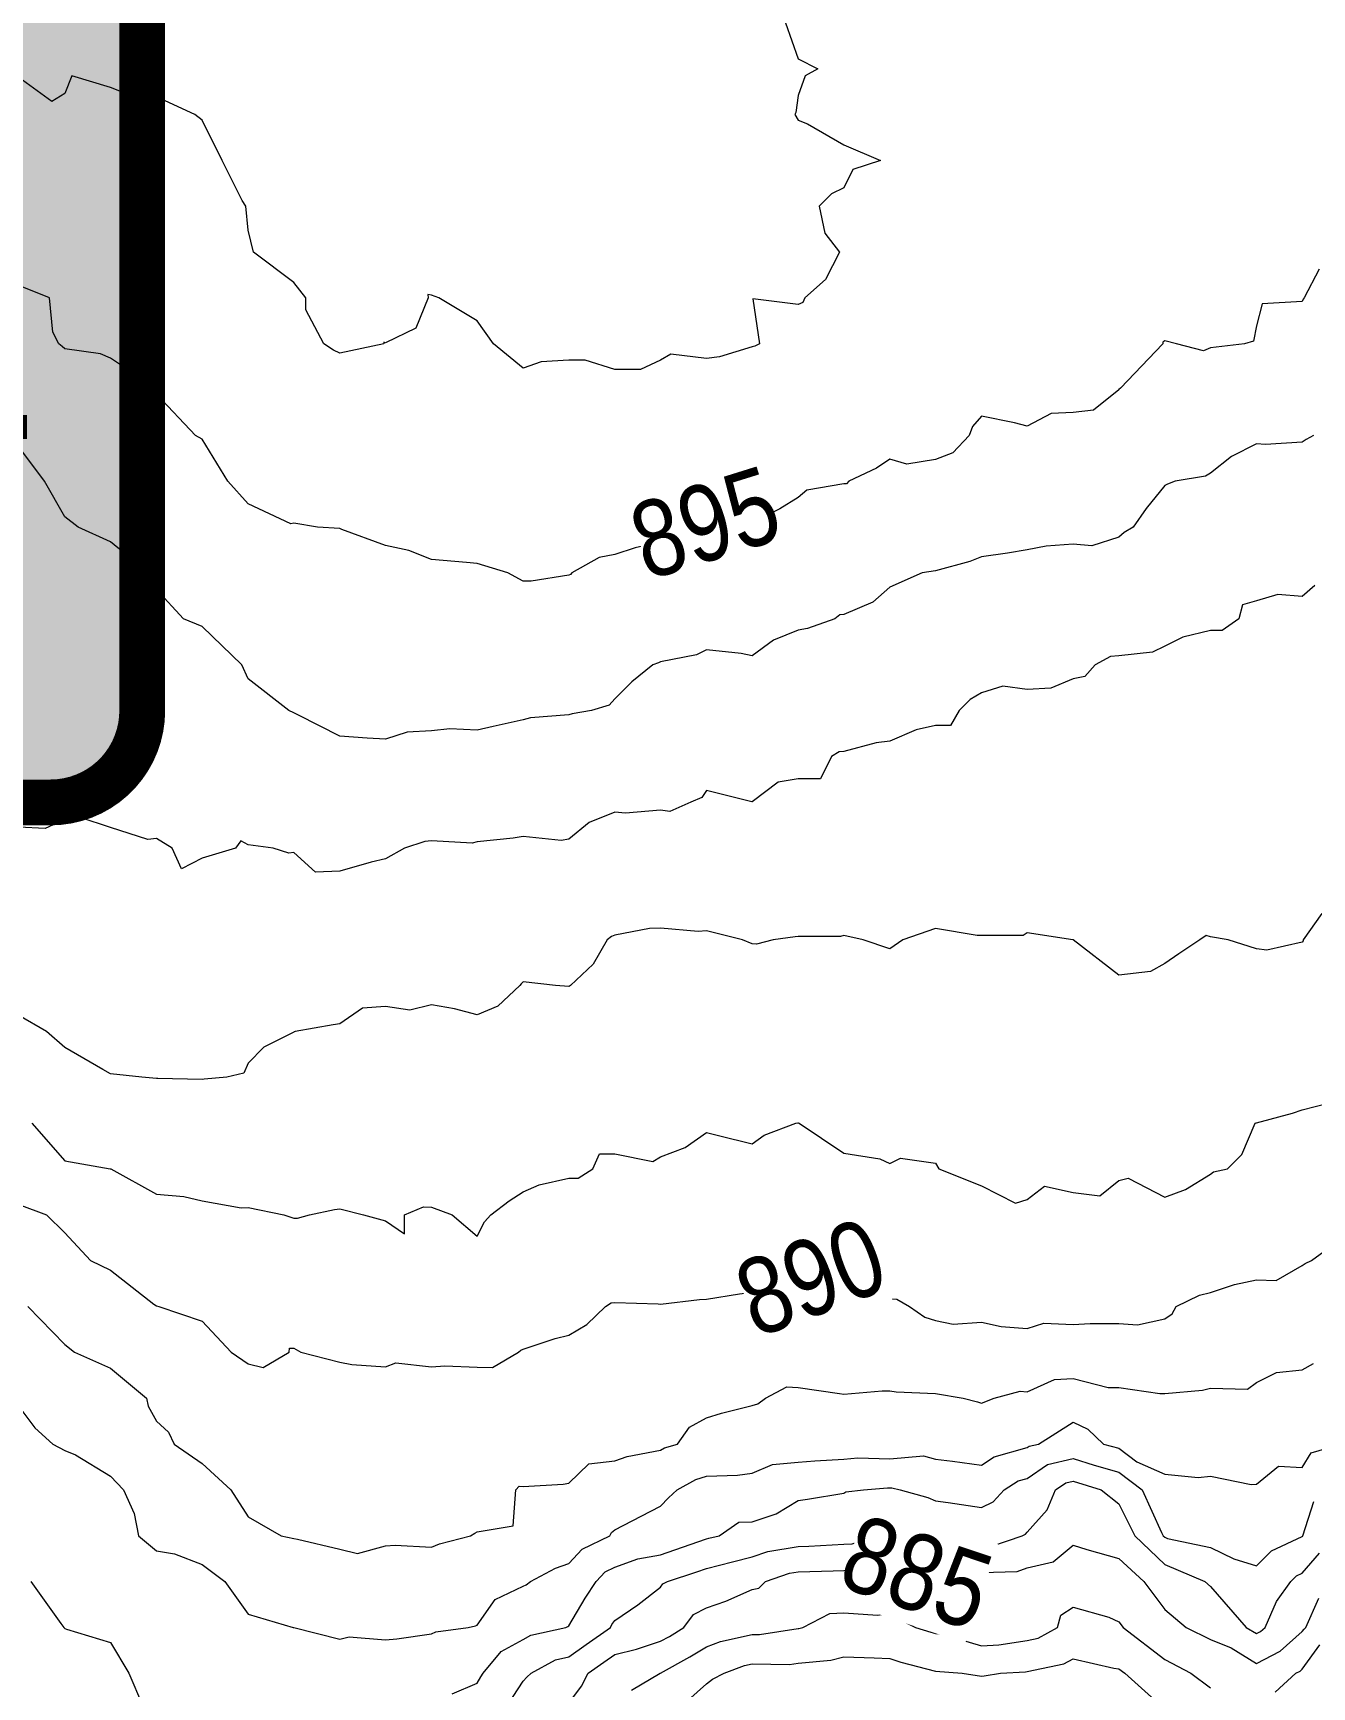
# Model space of a CAD drawing. Extents: x 537850 to 541798, y 6045627 to 6050132.
# Drawn here: x 540162.2 to 540245.9, y 6046808.1 to 6046916.4 of the extents above; entities that cross this region are included whole.
import ezdxf

# ---------------------------------------------------------------- set-up
doc = ezdxf.new("R2010")
doc.units = 0
doc.header["$LTSCALE"] = 5
doc.linetypes.add('DASHED2', pattern=[9.525, 6.35, -3.175])
doc.layers.add('Contour_Line_Intermediate', color=7, linetype='DASHED2', true_color=0xd9d9d9)
doc.layers.add('Contour_Line_Major', color=7, linetype='Continuous', true_color=0x6b6b6b)
doc.layers.add('L-MON', color=1, linetype='Continuous')
doc.styles.add('80', font='ARIALN.TTF', dxfattribs={"height": 10})
doc.styles.get("Standard").update_dxf_attribs({"font": 'ARIALN.TTF'})

# ---------------------------------------------------------------- blocks, each defined once
blk = doc.blocks.new('*U481')
h = blk.add_hatch(color=255)
edge = h.paths.add_edge_path()
edge.add_line((-104, -45.5), (104, -45.5))
edge.add_arc((104, -39.5), 6, 270, 360)
edge.add_line((110, -39.5), (110, 38))
edge.add_arc((104, 38), 6, 360, 450)
edge.add_line((104, 44), (-104, 44))
edge.add_arc((-104, 38), 6, 90, 180)
edge.add_line((-110, 38), (-110, -39.5))
edge.add_arc((-104, -39.5), 6, 180, 270)
at = {"color": 44, "flags": 128}
blk.add_lwpolyline([(-104, -45.5, 3, 3, 0), (104, -45.5, 3, 3, 0.414214), (110, -39.5, 3, 3, 0), (110, 38, 3, 0, 0.414214), (104, 44, 0, 0, 0), (-104, 44, 0, 0, 0.414214), (-110, 38, 0, 0, 0), (-110, -39.5, 0, 3, 0.414214)], format="xyseb", close=True, dxfattribs=at)
at = {"color": 44, "style": '80'}
blk.add_attdef('ENTER_TEXT_001', (-35.99, -5), '', height=10, dxfattribs=at)

msp = doc.modelspace()

# ---------------------------------------------------------------- linework, layer by layer
at = {"layer": 'Contour_Line_Intermediate', "linetype": 'Continuous', "lineweight": 13, "flags": 128}
for points, elevation in [([(540211.505, 6046917.026), (540212.315, 6046914.678), (540213.62, 6046914.026), (540212.791, 6046913.55), (540212.315, 6046912.263), (540212.175, 6046911.166), (540212.107, 6046911.026), (540212.315, 6046910.66), (540212.925, 6046910.416), (540215.315, 6046909.05), (540217.704, 6046908.026), (540215.912, 6046907.429), (540215.315, 6046906.235), (540214.509, 6046905.832), (540213.704, 6046905.026), (540214.078, 6046903.263), (540215.023, 6046902.027), (540214.12, 6046900.222), (540212.754, 6046899.027), (540212.623, 6046898.719), (540212.315, 6046898.587), (540209.365, 6046898.977), (540209.782, 6046896.027), (540209.477, 6046895.865), (540209.315, 6046895.823), (540207.179, 6046895.163), (540206.315, 6046895.073), (540203.988, 6046895.355), (540203.315, 6046894.961), (540202, 6046894.342), (540200.316, 6046894.342), (540198.382, 6046894.961), (540197.316, 6046894.961), (540195.505, 6046894.837), (540194.316, 6046894.428), (540192.386, 6046896.027), (540191.316, 6046897.525), (540188.814, 6046899.027), (540188.316, 6046899.213), (540188.081, 6046899.262), (540188.113, 6046899.027), (540187.303, 6046897.04), (540185.316, 6046896.09), (540185.206, 6046896.137), (540185.206, 6046896.027), (540182.316, 6046895.409), (540181.902, 6046895.613), (540181.284, 6046896.027), (540180.094, 6046898.249), (540180.094, 6046899.027), (540179.317, 6046900.038), (540176.665, 6046902.027), (540176.317, 6046903.47), (540176.176, 6046905.026), (540175.941, 6046905.402), (540174.629, 6046908.026), (540173.317, 6046910.651), (540172.827, 6046911.026), (540170.317, 6046912.179), (540169.356, 6046911.987), (540167.317, 6046912.803), (540164.78, 6046913.563), (540164.317, 6046912.407), (540163.474, 6046911.87), (540161.317, 6046913.449)], 895.957), ([(540246.059, 6046890.027), (540245.573, 6046889.768), (540245.313, 6046889.595), (540242.908, 6046889.432), (540242.314, 6046889.472), (540240.692, 6046888.649), (540239.314, 6046887.564), (540238.979, 6046887.362), (540236.995, 6046887.027), (540236.493, 6046886.848), (540236.314, 6046886.744), (540235.094, 6046885.247), (540234.241, 6046884.028), (540233.655, 6046883.686), (540233.314, 6046883.365), (540231.541, 6046882.8), (540230.314, 6046882.916), (540228.565, 6046882.777), (540227.314, 6046882.538), (540226.026, 6046882.316), (540224.314, 6046882.088), (540223.557, 6046881.785), (540221.315, 6046881.173), (540220.438, 6046881.028), (540218.315, 6046880.093), (540217.218, 6046879.125), (540215.315, 6046878.315), (540215.059, 6046878.284), (540214.724, 6046878.028), (540212.937, 6046877.406), (540212.315, 6046877.287), (540210.705, 6046876.638), (540209.315, 6046875.613), (540208.592, 6046875.751), (540206.315, 6046875.991), (540205.675, 6046875.668), (540203.315, 6046875.218), (540203.185, 6046875.158), (540202.809, 6046875.028), (540201.438, 6046873.906), (540200.316, 6046872.783), (540199.956, 6046872.388), (540198.805, 6046872.028), (540197.525, 6046871.818), (540197.316, 6046871.736), (540194.799, 6046871.545), (540194.316, 6046871.427), (540192.36, 6046870.984), (540191.316, 6046870.747), (540189.516, 6046870.828), (540188.316, 6046870.703), (540186.741, 6046870.604), (540185.316, 6046870.15), (540184.116, 6046870.228), (540182.316, 6046870.346), (540179.618, 6046871.727), (540179.317, 6046871.885), (540178.994, 6046872.028), (540176.317, 6046874.11), (540175.923, 6046875.028), (540173.317, 6046877.516), (540172.094, 6046878.028), (540170.317, 6046879.955), (540169.811, 6046881.028), (540167.317, 6046883.068), (540165.207, 6046884.028), (540164.317, 6046884.712), (540162.992, 6046887.027), (540161.317, 6046889.29)], 893.957), ([(540246.142, 6046880.199), (540245.313, 6046879.498), (540243.728, 6046879.613), (540242.314, 6046879.206), (540241.403, 6046878.938), (540241.168, 6046878.028), (540240.077, 6046877.265), (540239.314, 6046877.265), (540237.503, 6046876.838), (540236.314, 6046876.244), (540235.505, 6046875.837), (540233.314, 6046875.6), (540232.77, 6046875.572), (540231.76, 6046875.028), (540231.093, 6046874.249), (540230.314, 6046874.108), (540228.861, 6046873.481), (540227.314, 6046873.405), (540225.726, 6046873.617), (540224.314, 6046873.193), (540223.586, 6046872.756), (540222.857, 6046872.028), (540222.296, 6046871.046), (540221.315, 6046871.046), (540220.045, 6046870.758), (540218.315, 6046870.016), (540217.431, 6046869.912), (540215.315, 6046869.349), (540215.014, 6046869.329), (540214.511, 6046869.028), (540213.779, 6046867.564), (540212.315, 6046867.564), (540211.007, 6046867.336), (540209.315, 6046866.05), (540209.294, 6046866.05), (540206.315, 6046866.794), (540206.009, 6046866.334), (540205.297, 6046866.028), (540203.914, 6046865.43), (540203.315, 6046865.512), (540201.03, 6046865.314), (540200.316, 6046865.367), (540198.653, 6046864.691), (540197.316, 6046863.613), (540196.813, 6046863.532), (540194.316, 6046863.775), (540193.666, 6046863.679), (540191.316, 6046863.428), (540190.987, 6046863.358), (540188.316, 6046863.506), (540187.885, 6046863.459), (540186.556, 6046863.029), (540185.316, 6046862.314), (540184.383, 6046862.095), (540182.316, 6046861.521), (540180.734, 6046861.446), (540179.317, 6046862.729), (540178.98, 6046862.692), (540177.97, 6046863.029), (540176.317, 6046863.235), (540175.845, 6046863.5), (540175.491, 6046863.029), (540173.317, 6046862.36), (540171.964, 6046861.675), (540171.353, 6046863.029), (540170.317, 6046863.656), (540169.765, 6046863.58), (540167.317, 6046864.376), (540165.322, 6046865.023), (540164.317, 6046864.886), (540163.03, 6046864.316), (540161.317, 6046864.388)], 892.957), ([(540246.593, 6046858.749), (540245.379, 6046857.029), (540245.376, 6046856.966), (540245.313, 6046856.861), (540243.002, 6046856.341), (540242.314, 6046856.438), (540240.464, 6046857.029), (540239.314, 6046857.221), (540239.026, 6046857.316), (540238.623, 6046857.029), (540237.246, 6046856.097), (540236.314, 6046855.466), (540235.394, 6046854.949), (540233.314, 6046854.708), (540230.322, 6046857.021), (540230.314, 6046857.025), (540230.301, 6046857.029), (540227.314, 6046857.484), (540227.041, 6046857.302), (540224.314, 6046857.302), (540224.042, 6046857.302), (540221.315, 6046857.756), (540219.17, 6046857.029), (540218.315, 6046856.438), (540216.575, 6046857.029), (540215.315, 6046857.299), (540215.092, 6046857.251), (540212.315, 6046857.251), (540212.129, 6046857.215), (540210.687, 6046857.029), (540209.601, 6046856.743), (540209.315, 6046856.764), (540208.678, 6046857.029), (540206.315, 6046857.619), (540205.774, 6046857.57), (540203.315, 6046857.792), (540202.583, 6046857.761), (540200.316, 6046857.329), (540200.105, 6046857.239), (540199.83, 6046857.029), (540198.908, 6046855.436), (540197.427, 6046854.029), (540197.364, 6046853.981), (540197.316, 6046853.96), (540196.447, 6046854.029), (540194.316, 6046854.273), (540194.198, 6046854.146), (540194.107, 6046854.029), (540192.66, 6046852.685), (540191.316, 6046852.119), (540189.836, 6046852.509), (540188.316, 6046852.777), (540186.918, 6046852.427), (540185.316, 6046852.666), (540183.8, 6046852.545), (540182.316, 6046851.525), (540181.893, 6046851.453), (540179.397, 6046851.029), (540179.334, 6046851.012), (540179.317, 6046850.974), (540177.353, 6046849.993), (540176.317, 6046848.957), (540176.038, 6046848.308), (540174.927, 6046848.029), (540173.447, 6046847.899), (540173.317, 6046847.881), (540170.407, 6046847.939), (540170.317, 6046847.955), (540169.357, 6046848.029), (540167.317, 6046848.244), (540166.807, 6046848.54), (540164.317, 6046849.981), (540163.126, 6046851.029), (540161.317, 6046852.073)], 891.957), ([(540162.177, 6046845.029), (540164.317, 6046842.564), (540167.302, 6046842.044), (540167.317, 6046842.042), (540167.336, 6046842.03), (540170.317, 6046840.386), (540172.118, 6046840.228), (540173.317, 6046839.953), (540175.868, 6046839.478), (540176.317, 6046839.515), (540178.665, 6046839.03), (540179.317, 6046838.812), (540179.547, 6046838.799), (540180.35, 6046839.03), (540181.979, 6046839.367), (540182.316, 6046839.418), (540183.866, 6046839.03), (540185.316, 6046838.643), (540186.563, 6046837.783), (540186.563, 6046839.03), (540187.794, 6046839.552), (540188.316, 6046839.525), (540189.675, 6046839.03), (540191.316, 6046837.623), (540191.785, 6046838.561), (540192.211, 6046839.03), (540193.406, 6046839.939), (540194.316, 6046840.528), (540195.363, 6046840.983), (540197.316, 6046841.421), (540197.924, 6046841.421), (540198.89, 6046842.03), (540199.318, 6046843.027), (540200.316, 6046843.027), (540202.818, 6046842.527), (540203.315, 6046842.826), (540204.92, 6046843.425), (540206.315, 6046844.425), (540207.12, 6046844.225), (540209.315, 6046843.677), (540210.1, 6046844.244), (540212.175, 6046845.029), (540212.295, 6046845.05), (540212.315, 6046845.047), (540212.381, 6046845.029), (540215.315, 6046843.073), (540217.663, 6046842.682), (540218.315, 6046842.392), (540219.024, 6046842.739), (540221.315, 6046842.398), (540221.525, 6046842.03), (540224.314, 6046840.928), (540226.551, 6046839.793), (540227.314, 6046840.02), (540228.438, 6046840.906), (540230.314, 6046840.496), (540232.076, 6046840.267), (540233.314, 6046841.27), (540233.917, 6046841.426), (540236.314, 6046840.189), (540237.664, 6046840.679), (540239.314, 6046841.692), (540239.501, 6046841.842), (540240.413, 6046842.03), (540241.363, 6046842.98), (540242.242, 6046845.029), (540242.295, 6046845.048), (540242.314, 6046845.054), (540244.669, 6046845.674), (540245.313, 6046845.896), (540247.009, 6046846.334)], 890.957), ([(540161.916, 6046833.03), (540164.317, 6046830.548), (540164.971, 6046830.03), (540167.317, 6046828.987), (540169.666, 6046827.03), (540169.789, 6046826.502), (540170.317, 6046825.527), (540171.103, 6046824.816), (540171.478, 6046824.03), (540173.317, 6046822.75), (540175.197, 6046821.031), (540176.317, 6046819.271), (540178.488, 6046818.031), (540179.317, 6046817.842), (540179.552, 6046817.796), (540182.316, 6046817.152), (540183.479, 6046816.868), (540185.316, 6046817.374), (540185.939, 6046817.408), (540188.316, 6046817.286), (540188.843, 6046817.504), (540190.888, 6046818.031), (540191.158, 6046818.188), (540191.316, 6046818.28), (540193.674, 6046818.673), (540193.855, 6046821.031), (540194.066, 6046821.281), (540194.316, 6046821.261), (540196.944, 6046821.402), (540197.316, 6046821.459), (540198.622, 6046822.724), (540200.316, 6046822.927), (540201.142, 6046823.204), (540203.315, 6046823.623), (540203.576, 6046823.77), (540204.425, 6046824.03), (540205.202, 6046825.143), (540206.315, 6046825.74), (540207.296, 6046826.05), (540209.315, 6046826.554), (540209.681, 6046826.665), (540210.178, 6046827.03), (540211.579, 6046827.766), (540212.315, 6046827.724), (540215.019, 6046827.326), (540215.315, 6046827.29), (540217.826, 6046827.519), (540218.315, 6046827.505), (540218.727, 6046827.442), (540221.315, 6046827.338), (540223.115, 6046827.03), (540224.068, 6046826.783), (540224.314, 6046826.707), (540225.154, 6046827.03), (540226.864, 6046827.48), (540227.314, 6046827.454), (540229.094, 6046828.25), (540230.314, 6046828.317), (540232.621, 6046827.724), (540233.314, 6046827.737), (540235.998, 6046827.346), (540236.314, 6046827.336), (540238.788, 6046827.556), (540239.314, 6046827.674), (540241.73, 6046827.614), (540242.314, 6046828.065), (540243.628, 6046828.716), (540245.313, 6046828.88), (540246.048, 6046829.296)], 888.957), ([(540161.317, 6046826.48), (540162.374, 6046825.087), (540163.552, 6046824.03), (540164.317, 6046823.607), (540165.016, 6046823.332), (540167.317, 6046821.925), (540168.174, 6046821.031), (540168.871, 6046819.477), (540169.16, 6046818.031), (540170.317, 6046817.044), (540171.495, 6046816.853), (540173.317, 6046816.145), (540174.809, 6046815.031), (540176.317, 6046812.903), (540179.28, 6046812.031), (540179.317, 6046812.024), (540179.326, 6046812.022), (540182.316, 6046811.253), (540182.934, 6046811.414), (540185.316, 6046811.22), (540186.063, 6046811.285), (540188.316, 6046811.618), (540188.617, 6046811.73), (540190.724, 6046812.031), (540191.208, 6046812.139), (540191.316, 6046812.185), (540192.485, 6046813.862), (540194.316, 6046814.73), (540194.524, 6046814.823), (540194.815, 6046815.031), (540196.448, 6046815.898), (540197.316, 6046816.208), (540198.197, 6046817.149), (540200.007, 6046818.031), (540200.112, 6046818.234), (540200.316, 6046818.408), (540202.043, 6046819.303), (540203.315, 6046819.963), (540203.846, 6046820.5), (540204.409, 6046821.031), (540205.628, 6046821.718), (540206.315, 6046821.929), (540208.344, 6046822.002), (540209.315, 6046822.114), (540210.649, 6046822.696), (540212.315, 6046822.843), (540213.407, 6046822.938), (540215.315, 6046823.047), (540216.222, 6046823.124), (540218.315, 6046823.07), (540220.534, 6046823.25), (540221.315, 6046823.048), (540222.433, 6046822.912), (540224.314, 6046822.654), (540225.157, 6046823.188), (540227.314, 6046823.797), (540227.453, 6046823.892), (540228.045, 6046824.03), (540230.314, 6046825.453), (540231.279, 6046824.996), (540232.316, 6046824.03), (540233.314, 6046823.751), (540234.484, 6046822.861), (540236.314, 6046822.047), (540238.509, 6046821.835), (540239.314, 6046821.931), (540241.968, 6046821.376), (540242.314, 6046821.405), (540243.77, 6046822.574), (540245.313, 6046822.504), (540245.9, 6046823.444), (540247.832, 6046824.03)], 887.957), ([(540189.668, 6046807.68), (540191.316, 6046808.371), (540191.56, 6046808.788), (540191.717, 6046809.031), (540192.891, 6046810.456), (540194.316, 6046811.24), (540194.826, 6046811.52), (540197.116, 6046812.031), (540197.254, 6046812.092), (540197.316, 6046812.137), (540198.393, 6046813.954), (540199.097, 6046815.031), (540199.686, 6046815.66), (540200.316, 6046815.966), (540201.823, 6046816.523), (540203.315, 6046816.788), (540204.251, 6046817.095), (540206.315, 6046817.827), (540206.477, 6046817.869), (540207.144, 6046818.031), (540208.437, 6046818.908), (540209.315, 6046818.947), (540210.886, 6046819.459), (540212.315, 6046820.335), (540212.928, 6046820.418), (540215.315, 6046820.815), (540215.446, 6046820.899), (540216.606, 6046821.031), (540218.181, 6046821.164), (540218.315, 6046821.161), (540218.457, 6046821.173), (540219.007, 6046821.031), (540220.811, 6046820.527), (540221.315, 6046820.319), (540222.148, 6046820.197), (540224.314, 6046819.881), (540225.091, 6046820.254), (540225.805, 6046821.031), (540226.729, 6046821.616), (540227.314, 6046821.781), (540228.65, 6046822.695), (540230.314, 6046823.085), (540231.694, 6046822.651), (540233.314, 6046822.197), (540234.847, 6046821.031), (540236.095, 6046818.249), (540236.205, 6046818.031), (540236.314, 6046817.926), (540236.496, 6046817.848), (540239.314, 6046817.253), (540240.83, 6046816.515), (540242.314, 6046816.059), (540243.297, 6046817.047), (540245.313, 6046817.968), (540245.343, 6046818.002), (540245.362, 6046818.031), (540246.079, 6046820.265)], 886.957), ([(540193.345, 6046807.002), (540194.316, 6046808.502), (540194.572, 6046808.775), (540194.846, 6046809.031), (540196.44, 6046809.907), (540197.316, 6046810.102), (540198.444, 6046810.903), (540200.031, 6046812.031), (540200.137, 6046812.21), (540200.316, 6046812.483), (540201.835, 6046813.511), (540203.315, 6046814.667), (540203.471, 6046814.875), (540203.765, 6046815.031), (540205.685, 6046815.661), (540206.315, 6046815.884), (540208.02, 6046816.326), (540209.315, 6046816.64), (540210.344, 6046817.002), (540212.315, 6046817.32), (540213.011, 6046817.335), (540215.315, 6046817.466), (540215.849, 6046817.496), (540217.478, 6046818.031), (540217.988, 6046818.357), (540218.315, 6046818.394), (540218.599, 6046818.315), (540219.287, 6046818.031), (540220.868, 6046817.584), (540221.315, 6046817.434), (540221.815, 6046817.531), (540224.314, 6046817.33), (540224.992, 6046817.353), (540226.974, 6046818.031), (540227.204, 6046818.141), (540227.314, 6046818.261), (540228.623, 6046819.722), (540229.163, 6046821.031), (540229.846, 6046821.498), (540230.314, 6046821.608), (540232.147, 6046821.031), (540233.314, 6046820.12), (540234.365, 6046818.031), (540236.314, 6046816.152), (540238.948, 6046815.031), (540239.314, 6046814.71), (540241.651, 6046812.031), (540242.314, 6046811.626), (540242.583, 6046811.762), (540242.883, 6046812.031), (540243.624, 6046813.721), (540244.568, 6046815.031), (540244.94, 6046815.404), (540245.313, 6046815.575), (540246.448, 6046816.896)], 885.957), ([(540162.11, 6046815.031), (540164.074, 6046812.275), (540164.262, 6046812.031), (540164.317, 6046811.959), (540164.43, 6046811.918), (540167.317, 6046811.051), (540168.506, 6046809.031), (540169.418, 6046806.931)], 886.957), ([(540201.424, 6046807.923), (540203.296, 6046809.031), (540203.311, 6046809.035), (540203.315, 6046809.036), (540205.243, 6046810.103), (540206.315, 6046810.769), (540207.232, 6046811.114), (540209.315, 6046811.568), (540209.787, 6046811.559), (540212.315, 6046811.962), (540212.378, 6046811.968), (540212.62, 6046812.031), (540214.396, 6046812.95), (540215.315, 6046812.994), (540217.509, 6046812.837), (540218.315, 6046812.955), (540218.87, 6046812.586), (540220.007, 6046812.031), (540220.997, 6046811.714), (540221.315, 6046811.633), (540221.748, 6046811.597), (540224.314, 6046810.827), (540225.447, 6046810.898), (540227.314, 6046811.176), (540228.025, 6046811.32), (540229.288, 6046812.031), (540229.513, 6046812.832), (540230.314, 6046813.346), (540232.654, 6046812.691), (540233.314, 6046812.402), (540233.595, 6046812.031), (540236.314, 6046809.937), (540238.032, 6046809.031), (540239.314, 6046808.071)], 883.958), ([(540243.551, 6046807.794), (540244.898, 6046809.031), (540245.174, 6046809.17), (540245.313, 6046809.295), (540246.464, 6046810.88)], 883.958), ([(540205.1, 6046807.246), (540206.315, 6046808.347), (540206.711, 6046808.635), (540207.473, 6046809.031), (540208.811, 6046809.535), (540209.315, 6046809.645), (540211.747, 6046809.599), (540212.315, 6046809.689), (540214.462, 6046809.884), (540215.315, 6046810.109), (540217.307, 6046810.039), (540218.315, 6046809.987), (540219.039, 6046809.755), (540221.315, 6046809.174), (540223.054, 6046809.031), (540224.314, 6046808.841), (540224.488, 6046808.857), (540225.574, 6046809.031), (540227.212, 6046809.133), (540227.314, 6046809.149), (540229.709, 6046809.636), (540230.314, 6046809.976), (540232.976, 6046809.369), (540233.314, 6046809.323), (540233.702, 6046809.031), (540236.314, 6046806.685)], 882.958)]:
    msp.add_lwpolyline(points, dxfattribs=dict(at, elevation=elevation))
at = {"layer": 'Contour_Line_Major', "linetype": 'Continuous', "lineweight": 15, "flags": 128}
for points, elevation in [([(540246.431, 6046900.909), (540245.435, 6046899.027), (540245.384, 6046898.956), (540245.313, 6046898.798), (540242.698, 6046898.643), (540242.314, 6046897.195), (540242.134, 6046896.207), (540241.535, 6046896.027), (540239.314, 6046895.755), (540238.853, 6046895.567), (540237.092, 6046896.027), (540236.314, 6046896.221), (540236.2, 6046896.141), (540236.18, 6046896.027), (540233.416, 6046893.129), (540233.321, 6046893.027), (540233.318, 6046893.023), (540233.314, 6046893.019), (540231.652, 6046891.689), (540230.314, 6046891.522), (540228.886, 6046891.455), (540227.314, 6046890.633), (540226.481, 6046890.86), (540224.314, 6046891.294), (540223.739, 6046890.603), (540223.523, 6046890.027), (540222.44, 6046888.901), (540221.315, 6046888.449), (540219.445, 6046888.158), (540218.315, 6046888.474), (540217.452, 6046887.89), (540215.644, 6046887.027), (540215.491, 6046886.852), (540215.315, 6046886.872), (540212.897, 6046886.446), (540212.315, 6046885.969), (540211.126, 6046885.217), (540209.315, 6046884.317), (540209.026, 6046884.317), (540206.315, 6046884.317), (540206.095, 6046884.248), (540205.918, 6046884.028), (540204.135, 6046883.208), (540203.315, 6046883.039), (540201.663, 6046882.68), (540200.316, 6046882.23), (540199.305, 6046882.038), (540197.509, 6046881.028), (540197.417, 6046880.926), (540197.316, 6046880.895), (540194.844, 6046880.499), (540194.316, 6046880.501), (540193.312, 6046881.028), (540191.316, 6046881.642), (540190.621, 6046881.722), (540188.316, 6046881.907), (540186.843, 6046882.501), (540185.316, 6046882.829), (540182.464, 6046883.88), (540182.316, 6046883.929), (540180.854, 6046884.028), (540179.317, 6046884.294), (540179.109, 6046884.235), (540176.317, 6046885.549), (540174.994, 6046887.027), (540173.317, 6046889.78), (540172.869, 6046890.027), (540170.317, 6046892.74), (540170.174, 6046893.027), (540168.557, 6046894.267), (540167.317, 6046895.087), (540166.656, 6046895.365), (540164.317, 6046895.705), (540164.147, 6046895.857), (540163.942, 6046896.027), (540163.553, 6046896.791), (540163.322, 6046899.027), (540161.317, 6046899.836)], 894.957), ([(540161.317, 6046839.71), (540163.13, 6046839.03), (540164.317, 6046837.856), (540166.003, 6046836.03), (540167.317, 6046835.397), (540170.163, 6046833.184), (540170.317, 6046833.068), (540170.488, 6046833.03), (540173.317, 6046832.065), (540175.21, 6046830.03), (540176.317, 6046829.278), (540177.307, 6046829.04), (540179.005, 6046830.03), (540179.038, 6046830.309), (540179.317, 6046830.309), (540179.777, 6046830.03), (540182.316, 6046829.397), (540183.118, 6046829.228), (540185.316, 6046829.091), (540185.999, 6046829.348), (540188.316, 6046829.072), (540189.203, 6046829.143), (540191.316, 6046829.067), (540192.314, 6046829.032), (540194.012, 6046830.03), (540194.18, 6046830.166), (540194.316, 6046830.243), (540196.421, 6046830.925), (540197.316, 6046831.144), (540198.501, 6046831.845), (540199.707, 6046833.03), (540200.08, 6046833.266), (540200.316, 6046833.301), (540203.15, 6046833.196), (540203.315, 6046833.179), (540205.864, 6046833.482), (540206.315, 6046833.503), (540208.491, 6046833.854), (540209.315, 6046833.957), (540211.489, 6046833.856), (540212.315, 6046834.606), (540213.35, 6046834.994), (540215.315, 6046834.831), (540217.37, 6046833.974), (540218.315, 6046833.538), (540218.784, 6046833.499), (540219.613, 6046833.03), (540220.611, 6046832.327), (540221.315, 6046832.117), (540222.471, 6046831.873), (540224.314, 6046832.005), (540225.619, 6046831.725), (540227.314, 6046831.584), (540228.411, 6046831.933), (540230.314, 6046831.853), (540231.424, 6046831.92), (540233.314, 6046831.92), (540234.522, 6046831.821), (540236.314, 6046832.22), (540236.794, 6046832.55), (540237.073, 6046833.03), (540238.584, 6046833.76), (540239.314, 6046833.953), (540240.883, 6046834.46), (540242.314, 6046834.77), (540243.606, 6046834.737), (540245.313, 6046835.708), (540245.498, 6046835.845), (540245.93, 6046836.03), (540247.292, 6046837.051)], 889.957), ([(540197.316, 6046807.076), (540198.152, 6046808.195), (540198.587, 6046809.031), (540199.597, 6046809.749), (540200.316, 6046810.26), (540201.733, 6046810.614), (540203.315, 6046811.12), (540203.902, 6046811.444), (540204.847, 6046812.031), (540205.475, 6046812.871), (540206.315, 6046813.315), (540207.589, 6046813.757), (540209.315, 6046814.507), (540209.742, 6046814.604), (540210.191, 6046815.031), (540211.762, 6046815.583), (540212.315, 6046815.672), (540214.622, 6046815.723), (540215.315, 6046815.762), (540217.461, 6046815.884), (540218.315, 6046816.165), (540219.199, 6046815.915), (540221.315, 6046815.205), (540223.683, 6046815.662), (540224.314, 6046815.612), (540226.653, 6046815.692), (540227.314, 6046815.918), (540229.02, 6046816.325), (540230.314, 6046817.407), (540231.217, 6046817.128), (540233.314, 6046816.548), (540234.947, 6046815.031), (540236.314, 6046813.192), (540237.707, 6046812.031), (540239.314, 6046811.243), (540240.653, 6046810.692), (540242.314, 6046809.678), (540243.879, 6046810.466), (540245.313, 6046811.754), (540245.43, 6046811.914), (540245.545, 6046812.031), (540246.407, 6046813.937)], 884.958)]:
    msp.add_lwpolyline(points, dxfattribs=dict(at, elevation=elevation))

# ---------------------------------------------------------------- block references
at = {"layer": 'L-MON'}
ref = msp.add_blockref('*U481', (540059.394, 6046911.514, 898.957), dxfattribs=at)
ref.add_attrib('ENTER_TEXT_001', 'FMA7500020 Blue Ridge Lumber Inc.', (539963.562, 6046940.199, 898.957), dxfattribs={"layer": '0', "color": 44, "height": 10, "style": '80'})
ref.add_attrib('ENTER_TEXT_002', 'RTF 216856-216857, 216883, 216888', (539961.758, 6046923.491, 898.957), dxfattribs={"layer": '0', "color": 44, "height": 10, "style": '80'})
ref.add_attrib('ENTER_TEXT_003', 'Murphy Oil Company Ltd.', (539994.51, 6046906.647, 898.957), dxfattribs={"layer": '0', "color": 44, "height": 10, "style": '80'})
ref.add_attrib('ENTER_TEXT_004', 'RTF 241347 GMT Exploration Zama Inc.', (539955.974, 6046889.803, 898.957), dxfattribs={"layer": '0', "color": 44, "height": 10, "style": '80'})
ref.add_attrib('ENTER_TEXT_005', 'TPA 459 LESLIE KAPPO', (539994.862, 6046872.959, 898.957), dxfattribs={"layer": '0', "color": 44, "height": 10, "style": '80'})

# ---------------------------------------------------------------- next in the draw order: texts
at = {"layer": 'Contour_Line_Major', "color": 251, "linetype": 'Continuous', "lineweight": -3, "true_color": 0x6b6b6b, "char_height": 4.99976, "width": 7.1418, "attachment_point": 5, "bg_fill": 3, "box_fill_scale": 1.181818, "bg_fill_color": 256, "bg_fill_true_color": 13158600, "bg_fill_transparency": 0}
for s, insert, rotation in [('{\\C256;895}', (540206.243, 6046884.294, 894.957), 17.30423), ('{\\C256;890}', (540213.156, 6046834.922, 889.957), 20.55485), ('{\\C256;885}', (540220.08, 6046815.619, 884.958), 341.4513)]:
    msp.add_mtext(s, dxfattribs=dict(at, insert=insert, rotation=rotation))

doc.saveas('drawing.dxf')
